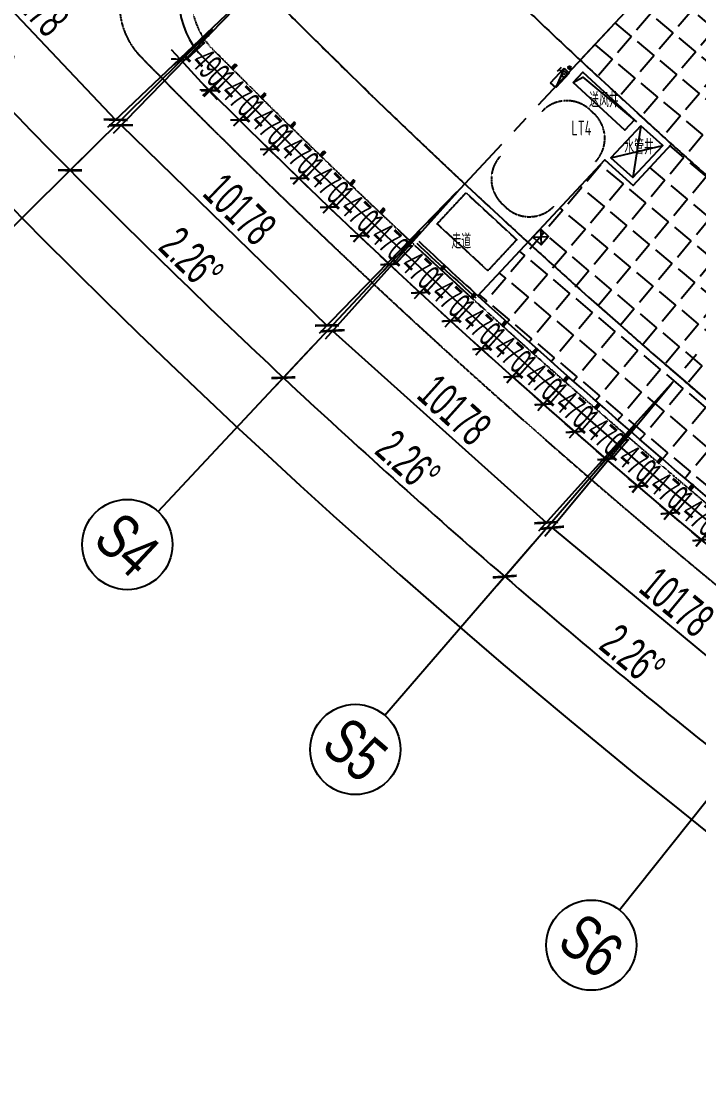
# Model space of a CAD drawing. Extents: x -668578 to 2331563, y -1202445 to 1620273.
# Drawn here: x 408747 to 432751, y 69569 to 107551 of the extents above; entities that cross this region are included whole.
import ezdxf
from ezdxf.enums import TextEntityAlignment as Align

# ---------------------------------------------------------------- set-up
doc = ezdxf.new("R2010")
doc.units = 0
for name, pattern in [('CENTER2', [28.575, 19.05, -3.175, 3.175, -3.175]), ('DASH', [0.35, 0.25, -0.1]), ('DOT2', [0.125, 0, -0.125])]:
    doc.linetypes.add(name, pattern=pattern)
doc.layers.get('0').update_dxf_attribs({"color": 8})
doc.layers.get('Defpoints').update_dxf_attribs({"color": 8})
for name, color, linetype in [('#标注', 8, 'Continuous'), ('#轴线', 8, 'CENTER2'), ('A-AL', 8, 'Continuous'), ('A-BEAM-PLAN-C', 8, 'Continuous'), ('A-DIMS-150', 8, 'Continuous'), ('A-FLOR-OTLN', 8, 'DOT2'), ('A-GLASS', 8, 'Continuous'), ('A-WIND-FRAM', 8, 'Continuous'), ('dim', 8, 'Continuous'), ('STAIR', 8, 'Continuous'), ('外轮廓', 8, 'Continuous'), ('建-文字', 8, 'Continuous'), ('水-消防-消火栓', 8, 'Continuous'), ('水-消防-消火栓-标识', 8, 'Continuous')]:
    doc.layers.add(name, color=color, linetype=linetype)
doc.styles.add('JHZX', font='jrs.shx', dxfattribs={"width": 0.6, "bigfont": 'jhz.shx'})
doc.styles.add('XD2008', font='xd-hzs.shx', dxfattribs={"width": 0.7, "bigfont": 'xd-hztxt.shx'})
doc.dimstyles.new('JZBZ-300', dxfattribs={"dimscale": 300, "dimtxt": 3, "dimasz": 1.5, "dimexe": 1, "dimexo": 1, "dimgap": 0.5, "dimtad": 1, "dimdec": 0, "dimdsep": 46, "dimtxsty": 'JHZX', "dimblk1": 'ARCHTICK', "dimblk2": 'ARCHTICK', "dimsah": 1, "dimcen": 0, "dimclrd": 1, "dimclre": 1, "dimclrt": 2, "dimazin": 2, "dimtfac": 1, "dimtdec": 0, "dimtix": 1, "dimtmove": 0, "dimatfit": 3, "dimfxl": 0, "dimtolj": 1, "dimlwd": -1, "dimlwe": -1, "dimarcsym": 0})
doc.dimstyles.new('JZBZ-400', dxfattribs={"dimscale": 400, "dimtxt": 3, "dimasz": 1.5, "dimexe": 1, "dimexo": 1, "dimgap": 0.5, "dimtad": 1, "dimdec": 0, "dimdsep": 46, "dimtxsty": 'JHZX', "dimblk1": 'ARCHTICK', "dimblk2": 'ARCHTICK', "dimsah": 1, "dimcen": 0, "dimclrd": 1, "dimclre": 1, "dimclrt": 2, "dimazin": 2, "dimtfac": 1, "dimtdec": 0, "dimtix": 1, "dimtmove": 0, "dimatfit": 3, "dimfxl": 0, "dimtolj": 1, "dimlwd": -1, "dimlwe": -1, "dimarcsym": 0})

# ---------------------------------------------------------------- blocks, each defined once
blk = doc.blocks.new('_ARCHTICK')
at = {"color": 0, "linetype": 'ByBlock', "const_width": 0.15}
blk.add_lwpolyline([(-0.5, -0.5), (0.5, 0.5)], dxfattribs=at)
blk = doc.blocks.new('*D2939')
at = {"layer": '#标注', "ltscale": 300, "transparency": 16777216}
for p, q in [((-1773, -1481), (-9342, -7863)), ((165914, -92056), (164727, -101884))]:
    blk.add_line(p, q, dxfattribs=at)
blk.add_arc((197092, 166179), 269610, 220.13382, 263.11563, dxfattribs=at)
at = {"layer": 'Defpoints', "color": 0, "ltscale": 300, "transparency": 16777216}
for p in [(197092, 166179), (-1467, -1224), (40380, -53208), (165962, -91659)]:
    blk.add_point(p, dxfattribs=at)
at = {"layer": '#标注', "ltscale": 300, "transparency": 16777216, "xscale": 600, "yscale": 600, "zscale": 600}
for p, rotation in [((-9036, -7605), 130.1338192809485), ((164775, -101487), 353.1156299250187)]:
    blk.add_blockref('_ARCHTICK', p, dxfattribs=dict(at, rotation=rotation))
at = {"layer": '#标注', "ltscale": 300, "transparency": 16777216, "insert": (69342, -70334), "char_height": 1200, "attachment_point": 5, "rotation": 331.6247, "style": 'JHZX'}
blk.add_mtext('\\A1;42.98°', dxfattribs=at)
blk = doc.blocks.new('*D2941')
at = {"layer": '#标注', "ltscale": 300, "transparency": 16777216}
for p, q in [((5000, -9200), (-539, -14257)), ((12073, -16646), (6738, -21918))]:
    blk.add_line(p, q, dxfattribs=at)
blk.add_arc((197092, 166179), 267210, 222.39602, 224.65822, dxfattribs=at)
at = {"layer": 'Defpoints', "color": 0, "ltscale": 300, "transparency": 16777216}
for p in [(197092, 166179), (5296, -8931), (2145, -16569), (12357, -16365)]:
    blk.add_point(p, dxfattribs=at)
at = {"layer": '#标注', "ltscale": 300, "transparency": 16777216, "xscale": 600, "yscale": 600, "zscale": 600}
for p, rotation in [((-243, -13988), 132.3960200208112), ((7022, -21637), 314.6582207606716)]:
    blk.add_blockref('_ARCHTICK', p, dxfattribs=dict(at, rotation=rotation))
at = {"layer": '#标注', "ltscale": 300, "transparency": 16777216, "insert": (3932, -17297), "char_height": 1200, "attachment_point": 5, "rotation": 313.5271, "style": 'JHZX'}
blk.add_mtext('\\A1;2.26°', dxfattribs=at)
blk = doc.blocks.new('*D2925')
at = {"layer": '#标注', "ltscale": 300, "transparency": 16777216}
for p, q in [((12073, -16646), (6738, -21918)), ((19433, -23807), (14311, -29285))]:
    blk.add_line(p, q, dxfattribs=at)
blk.add_arc((197092, 166179), 267210, 224.65822, 226.92042, dxfattribs=at)
at = {"layer": 'Defpoints', "color": 0, "ltscale": 300, "transparency": 16777216}
for p in [(197092, 166179), (12357, -16365), (19707, -23515), (9510, -24122)]:
    blk.add_point(p, dxfattribs=at)
at = {"layer": '#标注', "ltscale": 300, "transparency": 16777216, "xscale": 600, "yscale": 600, "zscale": 600}
for p, rotation in [((7022, -21637), 134.658220760671), ((14584, -28993), 316.9204201115836)]:
    blk.add_blockref('_ARCHTICK', p, dxfattribs=dict(at, rotation=rotation))
at = {"layer": '#标注', "ltscale": 300, "transparency": 16777216, "insert": (11325, -24779), "char_height": 1200, "attachment_point": 5, "rotation": 315.7893, "style": 'JHZX'}
blk.add_mtext('\\A1;2.26°', dxfattribs=at)
blk = doc.blocks.new('*D2926')
at = {"layer": '#标注', "ltscale": 300, "transparency": 16777216}
for p, q in [((19433, -23807), (14311, -29285)), ((27071, -30671), (22169, -36347))]:
    blk.add_line(p, q, dxfattribs=at)
blk.add_arc((197092, 166179), 267210, 226.92042, 229.18262, dxfattribs=at)
at = {"layer": 'Defpoints', "color": 0, "ltscale": 300, "transparency": 16777216}
for p in [(197092, 166179), (19707, -23515), (27333, -30369), (17168, -31378)]:
    blk.add_point(p, dxfattribs=at)
at = {"layer": '#标注', "ltscale": 300, "transparency": 16777216, "xscale": 600, "yscale": 600, "zscale": 600}
for p, rotation in [((14584, -28993), 136.9204201115834), ((22430, -36045), 319.182619462497)]:
    blk.add_blockref('_ARCHTICK', p, dxfattribs=dict(at, rotation=rotation))
at = {"layer": '#标注', "ltscale": 300, "transparency": 16777216, "insert": (19007, -31962), "char_height": 1200, "attachment_point": 5, "rotation": 318.0515, "style": 'JHZX'}
blk.add_mtext('\\A1;2.26°', dxfattribs=at)
blk = doc.blocks.new('*D2927')
at = {"layer": '#标注', "ltscale": 300, "transparency": 16777216}
for p, q in [((27071, -30671), (22169, -36347)), ((34974, -37229), (30299, -43094))]:
    blk.add_line(p, q, dxfattribs=at)
blk.add_arc((197092, 166179), 267210, 229.18262, 231.44482, dxfattribs=at)
at = {"layer": 'Defpoints', "color": 0, "ltscale": 300, "transparency": 16777216}
for p in [(197092, 166179), (27333, -30369), (35223, -36916), (25107, -38326)]:
    blk.add_point(p, dxfattribs=at)
at = {"layer": '#标注', "ltscale": 300, "transparency": 16777216, "xscale": 600, "yscale": 600, "zscale": 600}
for p, rotation in [((22430, -36045), 139.1826194624981), ((30549, -42781), 321.4448202023592)]:
    blk.add_blockref('_ARCHTICK', p, dxfattribs=dict(at, rotation=rotation))
at = {"layer": '#标注', "ltscale": 300, "transparency": 16777216, "insert": (26967, -38837), "char_height": 1200, "attachment_point": 5, "rotation": 320.3137, "style": 'JHZX'}
blk.add_mtext('\\A1;2.26°', dxfattribs=at)
blk = doc.blocks.new('*U2924')
at = {"linetype": 'ByBlock'}
blk.add_line((0, -20), (0, 0), dxfattribs=at)
blk.add_circle((0, -24), 4, dxfattribs=at)
at = {"color": 253, "linetype": 'ByBlock', "style": 'JHZX', "width": 0.75}
blk.add_attdef('AXES', text='', height=4, dxfattribs=at).set_placement((0, -24), align=Align.MIDDLE_CENTER)
blk = doc.blocks.new('*D2993')
at = {"layer": '#标注', "transparency": 16777216}
for p, q in [((-148086, 997), (-153164, -3825)), ((-152874, -3550), (-145864, -10930)), ((-141077, -6382), (-146154, -11205))]:
    blk.add_line(p, q, dxfattribs=at)
at = {"layer": 'Defpoints', "color": 0, "transparency": 16777216}
for p in [(-147796, 1273), (-140787, -6107), (-145864, -10930)]:
    blk.add_point(p, dxfattribs=at)
at = {"layer": '#标注', "transparency": 16777216, "xscale": 600, "yscale": 600, "zscale": 600}
for p, rotation in [((-152874, -3550), 133.526908208765), ((-145864, -10930), 313.526908208765)]:
    blk.add_blockref('_ARCHTICK', p, dxfattribs=dict(at, rotation=rotation))
at = {"layer": '#标注', "transparency": 16777216, "insert": (-148789, -6689), "char_height": 1200, "attachment_point": 5, "rotation": 313.5269, "style": 'JHZX'}
blk.add_mtext('\\A1;10178', dxfattribs=at)
blk = doc.blocks.new('*D3008')
at = {"layer": '#标注', "transparency": 16777216}
for p, q in [((-126177, -20315), (-130649, -25704)), ((-130393, -25397), (-122561, -31896)), ((-118344, -26815), (-122816, -32204))]:
    blk.add_line(p, q, dxfattribs=at)
at = {"layer": 'Defpoints', "color": 0, "transparency": 16777216}
for p in [(-125921, -20007), (-118089, -26507), (-122561, -31896)]:
    blk.add_point(p, dxfattribs=at)
at = {"layer": '#标注', "transparency": 16777216, "xscale": 600, "yscale": 600, "zscale": 600}
for p, rotation in [((-130393, -25397), 140.3137211148416), ((-122561, -31896), 320.3137211148417)]:
    blk.add_blockref('_ARCHTICK', p, dxfattribs=dict(at, rotation=rotation))
at = {"layer": '#标注', "transparency": 16777216, "insert": (-125966, -28031), "char_height": 1200, "attachment_point": 5, "rotation": 320.3137, "style": 'JHZX'}
blk.add_mtext('\\A1;10178', dxfattribs=at)
blk = doc.blocks.new('*D3023')
at = {"layer": '#标注', "transparency": 16777216}
for p, q in [((-133759, -13501), (-138440, -18710)), ((-138172, -18412), (-130603, -25216)), ((-126189, -20305), (-130870, -25513))]:
    blk.add_line(p, q, dxfattribs=at)
at = {"layer": 'Defpoints', "color": 0, "transparency": 16777216}
for p in [(-133491, -13204), (-125921, -20007), (-130603, -25216)]:
    blk.add_point(p, dxfattribs=at)
at = {"layer": '#标注', "transparency": 16777216, "xscale": 600, "yscale": 600, "zscale": 600}
for p, rotation in [((-138172, -18412), 138.0515178101667), ((-130603, -25216), 318.0515178101667)]:
    blk.add_blockref('_ARCHTICK', p, dxfattribs=dict(at, rotation=rotation))
at = {"layer": '#标注', "transparency": 16777216, "insert": (-133853, -21219), "char_height": 1200, "attachment_point": 5, "rotation": 318.0515, "style": 'JHZX'}
blk.add_mtext('\\A1;10178', dxfattribs=at)
blk = doc.blocks.new('*D3024')
at = {"layer": '#标注', "transparency": 16777216}
for p, q in [((-141066, -6393), (-145949, -11413)), ((-145670, -11126), (-138374, -18223)), ((-133770, -13491), (-138653, -18510))]:
    blk.add_line(p, q, dxfattribs=at)
at = {"layer": 'Defpoints', "color": 0, "transparency": 16777216}
for p in [(-140787, -6107), (-133491, -13204), (-138374, -18223)]:
    blk.add_point(p, dxfattribs=at)
at = {"layer": '#标注', "transparency": 16777216, "xscale": 600, "yscale": 600, "zscale": 600}
for p, rotation in [((-145670, -11126), 135.7893196351563), ((-138374, -18223), 315.7893196351563)]:
    blk.add_blockref('_ARCHTICK', p, dxfattribs=dict(at, rotation=rotation))
at = {"layer": '#标注', "transparency": 16777216, "insert": (-141464, -14101), "char_height": 1200, "attachment_point": 5, "rotation": 315.7893, "style": 'JHZX'}
blk.add_mtext('\\A1;10178', dxfattribs=at)
blk = doc.blocks.new('*D1937')
at = {"layer": '#标注', "color": 1, "ltscale": 300, "transparency": 16777216}
for p, q in [((415997, 105665), (415217, 104880)), ((415428, 105093), (415109, 105411)), ((415428, 105093), (416471, 104056)), ((417039, 104628), (416259, 103844)), ((416471, 104056), (416790, 103739))]:
    blk.add_line(p, q, dxfattribs=at)
at = {"layer": 'Defpoints', "color": 0, "ltscale": 300, "transparency": 16777216}
for p in [(416209, 105877), (417251, 104840), (416471, 104056)]:
    blk.add_point(p, dxfattribs=at)
at = {"layer": '#标注', "color": 1, "ltscale": 300, "transparency": 16777216, "xscale": 450, "yscale": 450, "zscale": 450}
for p, rotation in [((415428, 105093), 315.1428025405453), ((416471, 104056), 135.1428025405454)]:
    blk.add_blockref('_ARCHTICK', p, dxfattribs=dict(at, rotation=rotation))
at = {"layer": '#标注', "color": 2, "ltscale": 300, "transparency": 16777216, "insert": (416373, 105000), "char_height": 900, "attachment_point": 5, "rotation": 315.1428, "style": 'JHZX'}
blk.add_mtext('\\A1;1470', dxfattribs=at)
blk = doc.blocks.new('*D1938')
at = {"layer": '#标注', "color": 1, "ltscale": 300, "transparency": 16777216}
for p, q in [((417040, 104627), (416265, 103838)), ((416475, 104052), (416154, 104367)), ((416475, 104052), (417523, 103021)), ((418088, 103596), (417312, 102807)), ((417523, 103021), (417844, 102705))]:
    blk.add_line(p, q, dxfattribs=at)
at = {"layer": 'Defpoints', "color": 0, "ltscale": 300, "transparency": 16777216}
for p in [(417251, 104840), (418299, 103810), (417523, 103021)]:
    blk.add_point(p, dxfattribs=at)
at = {"layer": '#标注', "color": 1, "ltscale": 300, "transparency": 16777216, "xscale": 450, "yscale": 450, "zscale": 450}
for p, rotation in [((416475, 104052), 315.4659982269772), ((417523, 103021), 135.4659982269772)]:
    blk.add_blockref('_ARCHTICK', p, dxfattribs=dict(at, rotation=rotation))
at = {"layer": '#标注', "color": 2, "ltscale": 300, "transparency": 16777216, "insert": (417420, 103964), "char_height": 900, "attachment_point": 5, "rotation": 315.466, "style": 'JHZX'}
blk.add_mtext('\\A1;1470', dxfattribs=at)
blk = doc.blocks.new('*D1939')
at = {"layer": '#标注', "color": 1, "ltscale": 300, "transparency": 16777216}
for p, q in [((417527, 103017), (417205, 103330)), ((418090, 103595), (417318, 102802)), ((417527, 103017), (418581, 101992)), ((419143, 102569), (418372, 101776)), ((418581, 101992), (418904, 101678))]:
    blk.add_line(p, q, dxfattribs=at)
at = {"layer": 'Defpoints', "color": 0, "ltscale": 300, "transparency": 16777216}
for p in [(418299, 103810), (419352, 102785), (418581, 101992)]:
    blk.add_point(p, dxfattribs=at)
at = {"layer": '#标注', "color": 1, "ltscale": 300, "transparency": 16777216, "xscale": 450, "yscale": 450, "zscale": 450}
for p, rotation in [((417527, 103017), 315.7891939134084), ((418581, 101992), 135.7891939134084)]:
    blk.add_blockref('_ARCHTICK', p, dxfattribs=dict(at, rotation=rotation))
at = {"layer": '#标注', "color": 2, "ltscale": 300, "transparency": 16777216, "insert": (418473, 102934), "char_height": 900, "attachment_point": 5, "rotation": 315.7892, "style": 'JHZX'}
blk.add_mtext('\\A1;1470', dxfattribs=at)
blk = doc.blocks.new('*D1940')
at = {"layer": '#标注', "color": 1, "ltscale": 300, "transparency": 16777216}
for p, q in [((419144, 102568), (418377, 101771)), ((418585, 101987), (418261, 102299)), ((418585, 101987), (419645, 100968)), ((420204, 101549), (419437, 100752)), ((419645, 100968), (419969, 100656))]:
    blk.add_line(p, q, dxfattribs=at)
at = {"layer": 'Defpoints', "color": 0, "ltscale": 300, "transparency": 16777216}
for p in [(419352, 102785), (420412, 101765), (419645, 100968)]:
    blk.add_point(p, dxfattribs=at)
at = {"layer": '#标注', "color": 1, "ltscale": 300, "transparency": 16777216, "xscale": 450, "yscale": 450, "zscale": 450}
for p, rotation in [((418585, 101987), 316.1123895998402), ((419645, 100968), 136.1123895998402)]:
    blk.add_blockref('_ARCHTICK', p, dxfattribs=dict(at, rotation=rotation))
at = {"layer": '#标注', "color": 2, "ltscale": 300, "transparency": 16777216, "insert": (419531, 101910), "char_height": 900, "attachment_point": 5, "rotation": 316.1124, "style": 'JHZX'}
blk.add_mtext('\\A1;1470', dxfattribs=at)
blk = doc.blocks.new('*D1941')
at = {"layer": '#标注', "color": 1, "ltscale": 300, "transparency": 16777216}
for p, q in [((420205, 101548), (419443, 100746)), ((419649, 100964), (419323, 101274)), ((419649, 100964), (420715, 99951)), ((421270, 100535), (420508, 99733)), ((420715, 99951), (421041, 99641))]:
    blk.add_line(p, q, dxfattribs=at)
at = {"layer": 'Defpoints', "color": 0, "ltscale": 300, "transparency": 16777216}
for p in [(420412, 101765), (421477, 100752), (420715, 99951)]:
    blk.add_point(p, dxfattribs=at)
at = {"layer": '#标注', "color": 1, "ltscale": 300, "transparency": 16777216, "xscale": 450, "yscale": 450, "zscale": 450}
for p, rotation in [((419649, 100964), 316.4355852862711), ((420715, 99951), 136.4355852862711)]:
    blk.add_blockref('_ARCHTICK', p, dxfattribs=dict(at, rotation=rotation))
at = {"layer": '#标注', "color": 2, "ltscale": 300, "transparency": 16777216, "insert": (420595, 100892), "char_height": 900, "attachment_point": 5, "rotation": 316.4356, "style": 'JHZX'}
blk.add_mtext('\\A1;1470', dxfattribs=at)
blk = doc.blocks.new('*D1942')
at = {"layer": '#标注', "color": 1, "ltscale": 300, "transparency": 16777216}
for p, q in [((421271, 100534), (420514, 99728)), ((420719, 99946), (420391, 100255)), ((420719, 99946), (421790, 98939)), ((422342, 99527), (421584, 98721)), ((421790, 98939), (422118, 98631))]:
    blk.add_line(p, q, dxfattribs=at)
at = {"layer": 'Defpoints', "color": 0, "ltscale": 300, "transparency": 16777216}
for p in [(421477, 100752), (422548, 99745), (421790, 98939)]:
    blk.add_point(p, dxfattribs=at)
at = {"layer": '#标注', "color": 1, "ltscale": 300, "transparency": 16777216, "xscale": 450, "yscale": 450, "zscale": 450}
for p, rotation in [((420719, 99946), 316.7587809727037), ((421790, 98939), 136.7587809727037)]:
    blk.add_blockref('_ARCHTICK', p, dxfattribs=dict(at, rotation=rotation))
at = {"layer": '#标注', "color": 2, "ltscale": 300, "transparency": 16777216, "insert": (421666, 99880), "char_height": 900, "attachment_point": 5, "rotation": 316.7588, "style": 'JHZX'}
blk.add_mtext('\\A1;1470', dxfattribs=at)
blk = doc.blocks.new('*D1943')
at = {"layer": '#标注', "color": 1, "ltscale": 300, "transparency": 16777216}
for p, q in [((422344, 99526), (421590, 98715)), ((421794, 98935), (421465, 99242)), ((421794, 98935), (422871, 97934)), ((423420, 98525), (422667, 97714)), ((422871, 97934), (423201, 97628))]:
    blk.add_line(p, q, dxfattribs=at)
at = {"layer": 'Defpoints', "color": 0, "ltscale": 300, "transparency": 16777216}
for p in [(422548, 99745), (423624, 98744), (422871, 97934)]:
    blk.add_point(p, dxfattribs=at)
at = {"layer": '#标注', "color": 1, "ltscale": 300, "transparency": 16777216, "xscale": 450, "yscale": 450, "zscale": 450}
for p, rotation in [((421794, 98935), 317.0819766591345), ((422871, 97934), 137.0819766591345)]:
    blk.add_blockref('_ARCHTICK', p, dxfattribs=dict(at, rotation=rotation))
at = {"layer": '#标注', "color": 2, "ltscale": 300, "transparency": 16777216, "insert": (422741, 98874), "char_height": 900, "attachment_point": 5, "rotation": 317.082, "style": 'JHZX'}
blk.add_mtext('\\A1;1470', dxfattribs=at)
blk = doc.blocks.new('*D1944')
at = {"layer": '#标注', "color": 1, "ltscale": 300, "transparency": 16777216}
for p, q in [((423421, 98523), (422673, 97709)), ((422876, 97930), (422544, 98234)), ((422876, 97930), (423958, 96935)), ((424503, 97529), (423755, 96714)), ((423958, 96935), (424289, 96630))]:
    blk.add_line(p, q, dxfattribs=at)
at = {"layer": 'Defpoints', "color": 0, "ltscale": 300, "transparency": 16777216}
for p in [(423624, 98744), (424707, 97749), (423958, 96935)]:
    blk.add_point(p, dxfattribs=at)
at = {"layer": '#标注', "color": 1, "ltscale": 300, "transparency": 16777216, "xscale": 450, "yscale": 450, "zscale": 450}
for p, rotation in [((422876, 97930), 317.4051723455657), ((423958, 96935), 137.4051723455657)]:
    blk.add_blockref('_ARCHTICK', p, dxfattribs=dict(at, rotation=rotation))
at = {"layer": '#标注', "color": 2, "ltscale": 300, "transparency": 16777216, "insert": (423823, 97874), "char_height": 900, "attachment_point": 5, "rotation": 317.4052, "style": 'JHZX'}
blk.add_mtext('\\A1;1470', dxfattribs=at)
blk = doc.blocks.new('*D1945')
at = {"layer": '#标注', "color": 1, "ltscale": 300, "transparency": 16777216}
for p, q in [((424505, 97527), (423761, 96709)), ((423962, 96931), (423629, 97233)), ((423962, 96931), (425050, 95942)), ((425592, 96539), (424848, 95720)), ((425050, 95942), (425383, 95639))]:
    blk.add_line(p, q, dxfattribs=at)
at = {"layer": 'Defpoints', "color": 0, "ltscale": 300, "transparency": 16777216}
for p in [(424707, 97749), (425794, 96761), (425050, 95942)]:
    blk.add_point(p, dxfattribs=at)
at = {"layer": '#标注', "color": 1, "ltscale": 300, "transparency": 16777216, "xscale": 450, "yscale": 450, "zscale": 450}
for p, rotation in [((423962, 96931), 317.7283680319971), ((425050, 95942), 137.7283680319971)]:
    blk.add_blockref('_ARCHTICK', p, dxfattribs=dict(at, rotation=rotation))
at = {"layer": '#标注', "color": 2, "ltscale": 300, "transparency": 16777216, "insert": (424910, 96880), "char_height": 900, "attachment_point": 5, "rotation": 317.7284, "style": 'JHZX'}
blk.add_mtext('\\A1;1470', dxfattribs=at)
blk = doc.blocks.new('*D1946')
at = {"layer": '#标注', "color": 1, "ltscale": 300, "transparency": 16777216}
for p, q in [((425594, 96538), (424854, 95715)), ((425055, 95938), (424720, 96239)), ((425055, 95938), (426148, 94955)), ((426687, 95555), (425948, 94732)), ((426148, 94955), (426483, 94654))]:
    blk.add_line(p, q, dxfattribs=at)
at = {"layer": 'Defpoints', "color": 0, "ltscale": 300, "transparency": 16777216}
for p in [(425794, 96761), (426888, 95778), (426148, 94955)]:
    blk.add_point(p, dxfattribs=at)
at = {"layer": '#标注', "color": 1, "ltscale": 300, "transparency": 16777216, "xscale": 450, "yscale": 450, "zscale": 450}
for p, rotation in [((425055, 95938), 318.0515637184284), ((426148, 94955), 138.0515637184284)]:
    blk.add_blockref('_ARCHTICK', p, dxfattribs=dict(at, rotation=rotation))
at = {"layer": '#标注', "color": 2, "ltscale": 300, "transparency": 16777216, "insert": (426002, 95893), "char_height": 900, "attachment_point": 5, "rotation": 318.0516, "style": 'JHZX'}
blk.add_mtext('\\A1;1470', dxfattribs=at)
blk = doc.blocks.new('*D1947')
at = {"layer": '#标注', "color": 1, "ltscale": 300, "transparency": 16777216}
for p, q in [((426688, 95554), (425953, 94727)), ((426153, 94951), (425816, 95250)), ((426153, 94951), (427252, 93975)), ((427787, 94577), (427052, 93750)), ((427252, 93975), (427588, 93676))]:
    blk.add_line(p, q, dxfattribs=at)
at = {"layer": 'Defpoints', "color": 0, "ltscale": 300, "transparency": 16777216}
for p in [(426888, 95778), (427986, 94802), (427252, 93975)]:
    blk.add_point(p, dxfattribs=at)
at = {"layer": '#标注', "color": 1, "ltscale": 300, "transparency": 16777216, "xscale": 450, "yscale": 450, "zscale": 450}
for p, rotation in [((426153, 94951), 318.3747594048586), ((427252, 93975), 138.3747594048586)]:
    blk.add_blockref('_ARCHTICK', p, dxfattribs=dict(at, rotation=rotation))
at = {"layer": '#标注', "color": 2, "ltscale": 300, "transparency": 16777216, "insert": (427101, 94911), "char_height": 900, "attachment_point": 5, "rotation": 318.3748, "style": 'JHZX'}
blk.add_mtext('\\A1;1470', dxfattribs=at)
blk = doc.blocks.new('*D1948')
at = {"layer": '#标注', "color": 1, "ltscale": 300, "transparency": 16777216}
for p, q in [((427788, 94576), (427058, 93745)), ((427256, 93970), (426918, 94267)), ((427256, 93970), (428361, 93000)), ((428893, 93606), (428163, 92775)), ((428361, 93000), (428699, 92703))]:
    blk.add_line(p, q, dxfattribs=at)
at = {"layer": 'Defpoints', "color": 0, "ltscale": 300, "transparency": 16777216}
for p in [(427986, 94802), (429091, 93831), (428361, 93000)]:
    blk.add_point(p, dxfattribs=at)
at = {"layer": '#标注', "color": 1, "ltscale": 300, "transparency": 16777216, "xscale": 450, "yscale": 450, "zscale": 450}
for p, rotation in [((427256, 93970), 318.6979550912895), ((428361, 93000), 138.6979550912896)]:
    blk.add_blockref('_ARCHTICK', p, dxfattribs=dict(at, rotation=rotation))
at = {"layer": '#标注', "color": 2, "ltscale": 300, "transparency": 16777216, "insert": (428204, 93936), "char_height": 900, "attachment_point": 5, "rotation": 318.698, "style": 'JHZX'}
blk.add_mtext('\\A1;1470', dxfattribs=at)
blk = doc.blocks.new('*D1949')
at = {"layer": '#标注', "color": 1, "ltscale": 300, "transparency": 16777216}
for p, q in [((428894, 93605), (428168, 92770)), ((428365, 92996), (428025, 93291)), ((428365, 92996), (429475, 92032)), ((430004, 92641), (429278, 91806)), ((429475, 92032), (429815, 91737))]:
    blk.add_line(p, q, dxfattribs=at)
at = {"layer": 'Defpoints', "color": 0, "ltscale": 300, "transparency": 16777216}
for p in [(429091, 93831), (430201, 92867), (429475, 92032)]:
    blk.add_point(p, dxfattribs=at)
at = {"layer": '#标注', "color": 1, "ltscale": 300, "transparency": 16777216, "xscale": 450, "yscale": 450, "zscale": 450}
for p, rotation in [((428365, 92996), 319.0211507777221), ((429475, 92032), 139.0211507777221)]:
    blk.add_blockref('_ARCHTICK', p, dxfattribs=dict(at, rotation=rotation))
at = {"layer": '#标注', "color": 2, "ltscale": 300, "transparency": 16777216, "insert": (429314, 92967), "char_height": 900, "attachment_point": 5, "rotation": 319.0212, "style": 'JHZX'}
blk.add_mtext('\\A1;1470', dxfattribs=at)
blk = doc.blocks.new('*D1950')
at = {"layer": '#标注', "color": 1, "ltscale": 300, "transparency": 16777216}
for p, q in [((429480, 92028), (429138, 92321)), ((430005, 92640), (429284, 91800)), ((429480, 92028), (430595, 91070)), ((431120, 91682), (430399, 90843)), ((430595, 91070), (430936, 90777))]:
    blk.add_line(p, q, dxfattribs=at)
at = {"layer": 'Defpoints', "color": 0, "ltscale": 300, "transparency": 16777216}
for p in [(430201, 92867), (431316, 91910), (430595, 91070)]:
    blk.add_point(p, dxfattribs=at)
at = {"layer": '#标注', "color": 1, "ltscale": 300, "transparency": 16777216, "xscale": 450, "yscale": 450, "zscale": 450}
for p, rotation in [((429480, 92028), 319.3443464641541), ((430595, 91070), 139.3443464641541)]:
    blk.add_blockref('_ARCHTICK', p, dxfattribs=dict(at, rotation=rotation))
at = {"layer": '#标注', "color": 2, "ltscale": 300, "transparency": 16777216, "insert": (430428, 92004), "char_height": 900, "attachment_point": 5, "rotation": 319.3443, "style": 'JHZX'}
blk.add_mtext('\\A1;1470', dxfattribs=at)
blk = doc.blocks.new('*D1951')
at = {"layer": '#标注', "color": 1, "ltscale": 300, "transparency": 16777216}
for p, q in [((431122, 91681), (430406, 90838)), ((430600, 91066), (430257, 91357)), ((430600, 91066), (431720, 90115)), ((432242, 90729), (431526, 89886)), ((431720, 90115), (432063, 89824))]:
    blk.add_line(p, q, dxfattribs=at)
at = {"layer": 'Defpoints', "color": 0, "ltscale": 300, "transparency": 16777216}
for p in [(431316, 91910), (432436, 90958), (431720, 90115)]:
    blk.add_point(p, dxfattribs=at)
at = {"layer": '#标注', "color": 1, "ltscale": 300, "transparency": 16777216, "xscale": 450, "yscale": 450, "zscale": 450}
for p, rotation in [((430600, 91066), 319.6675421505853), ((431720, 90115), 139.6675421505853)]:
    blk.add_blockref('_ARCHTICK', p, dxfattribs=dict(at, rotation=rotation))
at = {"layer": '#标注', "color": 2, "ltscale": 300, "transparency": 16777216, "insert": (431548, 91048), "char_height": 900, "attachment_point": 5, "rotation": 319.6675, "style": 'JHZX'}
blk.add_mtext('\\A1;1470', dxfattribs=at)
blk = doc.blocks.new('*D1952')
at = {"layer": '#标注', "color": 1, "ltscale": 300, "transparency": 16777216}
for p, q in [((431725, 90111), (431380, 90400)), ((432243, 90728), (431532, 89881)), ((431725, 90111), (432851, 89166)), ((433369, 89783), (432658, 88936)), ((432851, 89166), (433196, 88876))]:
    blk.add_line(p, q, dxfattribs=at)
at = {"layer": 'Defpoints', "color": 0, "ltscale": 300, "transparency": 16777216}
for p in [(432436, 90958), (433562, 90013), (432851, 89166)]:
    blk.add_point(p, dxfattribs=at)
at = {"layer": '#标注', "color": 1, "ltscale": 300, "transparency": 16777216, "xscale": 450, "yscale": 450, "zscale": 450}
for p, rotation in [((431725, 90111), 319.9907378370175), ((432851, 89166), 139.9907378370175)]:
    blk.add_blockref('_ARCHTICK', p, dxfattribs=dict(at, rotation=rotation))
at = {"layer": '#标注', "color": 2, "ltscale": 300, "transparency": 16777216, "insert": (432674, 90098), "char_height": 900, "attachment_point": 5, "rotation": 319.9907, "style": 'JHZX'}
blk.add_mtext('\\A1;1470', dxfattribs=at)
blk = doc.blocks.new('*D1953')
at = {"layer": '#标注', "color": 1, "ltscale": 300, "transparency": 16777216}
for p, q in [((433371, 89782), (432664, 88931)), ((432856, 89162), (432509, 89449)), ((432856, 89162), (433987, 88223)), ((434502, 88844), (433795, 87992)), ((433987, 88223), (434333, 87936))]:
    blk.add_line(p, q, dxfattribs=at)
at = {"layer": 'Defpoints', "color": 0, "ltscale": 300, "transparency": 16777216}
for p in [(433562, 90013), (434693, 89074), (433987, 88223)]:
    blk.add_point(p, dxfattribs=at)
at = {"layer": '#标注', "color": 1, "ltscale": 300, "transparency": 16777216, "xscale": 450, "yscale": 450, "zscale": 450}
for p, rotation in [((432856, 89162), 320.3139335234508), ((433987, 88223), 140.3139335234508)]:
    blk.add_blockref('_ARCHTICK', p, dxfattribs=dict(at, rotation=rotation))
at = {"layer": '#标注', "color": 2, "ltscale": 300, "transparency": 16777216, "insert": (433805, 89154), "char_height": 900, "attachment_point": 5, "rotation": 320.3139, "style": 'JHZX'}
blk.add_mtext('\\A1;1470', dxfattribs=at)
blk = doc.blocks.new('*D1817')
at = {"layer": '#标注', "color": 1, "ltscale": 300, "transparency": 16777216}
for p, q in [((414977, 106767), (414152, 106004)), ((414372, 106208), (414066, 106538)), ((414372, 106208), (415384, 105114)), ((415989, 105674), (415164, 104910)), ((415384, 105114), (415689, 104784))]:
    blk.add_line(p, q, dxfattribs=at)
at = {"layer": 'Defpoints', "color": 0, "ltscale": 300, "transparency": 16777216}
for p in [(415197, 106971), (416209, 105877), (415384, 105114)]:
    blk.add_point(p, dxfattribs=at)
at = {"layer": '#标注', "color": 1, "ltscale": 300, "transparency": 16777216, "xscale": 450, "yscale": 450, "zscale": 450}
for p, rotation in [((414372, 106208), 312.7788067212842), ((415384, 105114), 132.7788067212842)]:
    blk.add_blockref('_ARCHTICK', p, dxfattribs=dict(at, rotation=rotation))
at = {"layer": '#标注', "color": 2, "ltscale": 300, "transparency": 16777216, "insert": (415318, 106068), "char_height": 900, "attachment_point": 5, "rotation": 312.7788, "style": 'JHZX'}
blk.add_mtext('\\A1;1490', dxfattribs=at)
blk = doc.blocks.new('消火栓箱-111')
blk.add_hatch(color=256).paths.add_polyline_path([(-200, -54), (-200, -60, -0.414214), (-110, -150, -1), (-290, -150, -0.414214), (-200, -60), (-200, -54), (-350, 0), (-350, -250), (350, -250)])
for p, q in [((350, 0), (-350, 0)), ((-350, 0), (350, -250)), ((-350, 0), (-350, -250)), ((-300, 100), (-100, 100)), ((-200, -60), (-200, 100)), ((350, -250), (350, 0)), ((-350, -250), (350, -250))]:
    blk.add_line(p, q)
blk.add_circle((-200, -150), 90)
blk.add_point((-200, -150))
at = {"layer": '水-消防-消火栓'}
blk.add_arc((-350, 0), 700, 359.9687, 0, dxfattribs=at)
blk = doc.blocks.new('立管-R75-1')
at = {"linetype": 'Continuous'}
blk.add_circle((0, 0), 75, dxfattribs=at)
blk.add_point((0, 0), dxfattribs=at)
blk = doc.blocks.new('幕墙分隔')
for p, q in [((-40, -100), (40, 100)), ((0, 100), (0, -100))]:
    blk.add_line(p, q)
blk.add_lwpolyline([(-40, 100), (40, 100), (40, -100), (-40, -100)], close=True)
blk = doc.blocks.new('A$C9fbb2d7a')
at = {"layer": '外轮廓'}
h = blk.add_hatch(dxfattribs=at)
h.set_pattern_fill('ANGLE', color=8, scale=300, angle=140)
h.set_pattern_definition([(140, (-1726037.3, -423744.3), (-673.4807, -802.62307), [762, -285.75]), (230, (-1726037.3, -423744.3), (802.62307, -673.4807), [762, -285.75])])
edge = h.paths.add_edge_path()
edge.add_line((-129393, -8821), (-124066, -3124))
edge.add_arc((42590, 175095), 244000, 226.92042, 231.44482)
edge.add_line((-109488, -15715), (-119772, -28618))
edge.add_arc((129701, 273708), 391967, 227.91091, 230.47126, ccw=False)
edge.add_line((-133028, -17172), (-128521, -12354))
edge.add_line((-128521, -12354), (-127522, -13263))
edge.add_line((-127522, -13263), (-126155, -11797))
edge.add_line((-126155, -11797), (-129393, -8821))
at = {"layer": 'A-AL'}
blk.add_lwpolyline([(-143011, -4763, 0.37323), (-142744, -8750, 0.170493), (12906, -84262, 0.412397), (16280, -81597), (25756, -3110)], format="xyb", dxfattribs=at)
at = {"layer": 'A-BEAM-PLAN-C', "linetype": 'Continuous'}
for points in [[(-129650, -9608), (-129308, -9243), (-127471, -10938), (-127814, -11305)], [(-127250, -11141), (-128310, -12275), (-127534, -12982), (-126472, -11847)], [(-131081, -15091), (-130807, -14799), (-130515, -15072), (-130785, -15361)]]:
    blk.add_lwpolyline(points, close=True, dxfattribs=at)
at = {"layer": 'A-BEAM-PLAN-C', "linetype": 'DASH'}
blk.add_lwpolyline([(-134469, -14621), (-133445, -13521), (-131646, -15184), (-132670, -16284)], close=True, dxfattribs=at)
at = {"layer": 'A-DIMS-150'}
for p, q in [((-127250, -11141), (-127534, -12982)), ((-128310, -12275), (-126472, -11847)), ((-130807, -14799), (-130785, -15361)), ((-131081, -15091), (-130515, -15072))]:
    blk.add_line(p, q, dxfattribs=at)
blk.add_lwpolyline([(-129650, -9608), (-129306, -9415), (-127398, -11006)], dxfattribs=at)
at = {"layer": 'A-FLOR-OTLN'}
for centre, radius, start, end in [((-140577, -6603), 2600, 134.6582, 224.7693), ((42590, 175095), 260600, 224.76926, 263.47095)]:
    blk.add_arc(centre, radius, start, end, dxfattribs=at)
at = {"layer": 'A-GLASS'}
for radius in [260600, 260500, 260400]:
    blk.add_arc((42590, 175095), radius, 226.96441, 227.59126, dxfattribs=at)
at = {"layer": 'STAIR', "color": 9, "linetype": 'DASH'}
for p, q in [((-129051, -10579), (-128905, -10715)), ((-132166, -13909), (-132020, -14046))]:
    blk.add_line(p, q, dxfattribs=at)
for points in [[(-130747, -10636, -0.414214), (-129051, -10579)], [(-128848, -12411, 0.414214), (-128905, -10715)], [(-132223, -12213, 0.414214), (-132166, -13909)], [(-130324, -13989, -0.414214), (-132020, -14046)]]:
    blk.add_lwpolyline(points, format="xyb", dxfattribs=at)
at = {"layer": '外轮廓', "color": 3, "linetype": 'DASH', "ltscale": 5}
blk.add_lwpolyline([(-112763, 26786), (-144951, -5020, 0.412976), (-144980, -8689, 0.149442), (-10150, -82155, 0.414726), (-7076, -80123), (1875, -35767, 0.413123), (-150, -32706, -0.149509), (-109077, 26754, 0.415715), (-112763, 26786)], format="xyb", close=True, dxfattribs=at)
at = {"layer": '外轮廓', "color": 8}
blk.add_lwpolyline([(-129393, -8821), (-124066, -3124, 0.019744), (-109488, -15715), (-119772, -28618, -0.011172), (-133028, -17172), (-128521, -12354), (-127522, -13263), (-126155, -11797)], format="xyb", close=True, dxfattribs=at)
at = {"layer": 'A-WIND-FRAM'}
for p, rotation in [((-142671, -7969), 303.1212717261573), ((-141672, -9046), 314.9812852001456), ((-138529, -12138), 315.8141278115526), ((-134260, -16176), 317.2435632858791), ((-133178, -17171), 317.5667347314488), ((-130998, -19141), 318.2898036647175), ((-129899, -20118), 318.3995773428557), ((-126572, -23008), 319.5056820446268)]:
    blk.add_blockref('幕墙分隔', p, dxfattribs=dict(at, rotation=rotation))
for p, xscale, rotation in [((-140630, -10083), -1, 315.4412628803152), ((-139583, -11114), -0.9999999999999998, 315.5510365584534), ((-137470, -13157), -1, 316.274105491722), ((-136406, -14169), -1, 316.5972769372918), ((-135335, -15176), -1, 316.9804713747603), ((-132091, -18159), -1, 318.0267124116184), ((-128795, -21088), -1, 318.8595550230253), ((-127686, -22051), -1, 319.1826191047078), ((-125452, -23959), -1, 319.9656597247964)]:
    blk.add_blockref('幕墙分隔', p, dxfattribs=dict(at, xscale=xscale, rotation=rotation))
at = {"layer": '水-消防-消火栓', "xscale": -1, "rotation": 46.92042011161089}
blk.add_blockref('消火栓箱-111', (-130206, -9362), dxfattribs=at)
at = {"layer": '水-消防-消火栓-标识', "xscale": 0.6666666665114466, "yscale": 0.6666666665114466, "zscale": 0.6666666665114466, "rotation": 134.6116665740206}
blk.add_blockref('立管-R75-1', (-129774, -9082), dxfattribs=at)
at = {"layer": '建-文字', "style": 'XD2008', "width": 0.7}
for s, p in [('送风井', (-129081, -10491)), ('LT4', (-129707, -11485)), ('水管井', (-127833, -12155)), ('走道', (-133964, -15500))]:
    blk.add_text(s, height=525, dxfattribs=at).set_placement(p)
blk = doc.blocks.new('A$Caccc0cd0')
at = {"layer": '#标注'}
for p1, p2, picture, middle in [((-147796.3, 1272.8), (-140786.8, -6106.7), '*D2993', (-148788.9, -6688.8)), ((-140786.8, -6106.7), (-133491.3, -13203.9), '*D3024', (-141464.3, -14101.4)), ((-133491.3, -13203.9), (-125921.5, -20007.5), '*D3023', (-133852.8, -21219)), ((-125921.5, -20007.5), (-118089, -26507), '*D3008', (-125966.2, -28030.6))]:
    dim = blk.add_aligned_dim(p1=p1, p2=p2, distance=-7002.8, dimstyle='JZBZ-400', override={"dimclrd": 256, "dimclre": 256, "dimclrt": 256}, dxfattribs=at)
    dim.commit()
    dim.dimension.update_dxf_attribs({"geometry": picture, "text_midpoint": middle})
blk = doc.blocks.new('DSGDFG')
at = {"layer": '#标注', "ltscale": 300}
blk.add_arc((197092.2, 166179.2), 257800, 220.136073, 263.11563, dxfattribs=at)
at = {"layer": '#轴线', "ltscale": 200}
for p, q in [((19724.4, -23495.6), (67661.1, 27767.3)), ((73225.4, 22766.2), (27342.7, -30356.8))]:
    blk.add_line(p, q, dxfattribs=at)
for radius in [220600, 228400, 236200, 244000, 251800, 257800]:
    blk.add_arc((197092.2, 166179.2), radius, 218.438892, 265.140584, dxfattribs=at)
at = {"layer": '#标注', "ltscale": 300}
blk.add_blockref('A$Caccc0cd0', (154502.6, -8915.6), dxfattribs=at)
at = {"layer": '#标注', "linetype": 'ByBlock'}
for p, xscale, yscale, rotation, values in [((8086.2, -20579.2), 400.0000000000001, 400.0000000000001, 314.6881851327551, {'AXES': 'S3'}), ((15605, -27893.8), 400, 400, 316.9502670627796, {'AXES': 'S4'}), ((23406.6, -34906), 400, 400, 319.212348992804, {'AXES': 'S5'}), ((31478.8, -41604.7), 400, 400, 321.4744309228283, {'AXES': 'S6'})]:
    blk.add_blockref('*U2924', p, dxfattribs=dict(at, xscale=xscale, yscale=yscale, rotation=rotation)).add_auto_attribs(values)
at = {"layer": '#标注', "ltscale": 300}
for base, p1, p2, picture, middle in [((40379.7, -53208.3), (-1467, -1223.5), (165961.7, -91658.5), '*D2939', (69341.6, -70334.5)), ((2145, -16569), (5295.6, -8930.7), (12357.1, -16365), '*D2941', (3931.8, -17297)), ((9510.5, -24121.7), (12357.1, -16365), (19706.6, -23514.7), '*D2925', (11324.6, -24778.5)), ((17168.3, -31377.7), (19706.6, -23514.7), (27332.5, -30368.7), '*D2926', (19007, -31962.4)), ((25106.6, -38325.8), (27332.5, -30368.7), (35223.1, -36916.4), '*D2927', (26967, -38837.5))]:
    dim = blk.add_angular_dim_3p(base=base, center=(197092.1, 166179.2), p1=p1, p2=p2, dimstyle='JZBZ-400', override={"dimclrd": 256, "dimclre": 256, "dimclrt": 256}, dxfattribs=at)
    dim.commit()
    dim.dimension.update_dxf_attribs({"geometry": picture, "text_midpoint": middle})
blk = doc.blocks.new('HFJHG')
at = {"layer": '#标注', "ltscale": 300}
for p1, p2, distance, picture, middle in [((415196.7, 106971.1), (416208.8, 105877.3), -1124, '*D1817', (415318.2, 106068.4)), ((416208.8, 105877.3), (417250.9, 104840.5), -1106.3, '*D1937', (416372.7, 105000)), ((417250.9, 104840.5), (418298.7, 103809.5), -1106.3, '*D1938', (417419.7, 103964.1)), ((418298.7, 103809.5), (419352.4, 102784.5), -1106.3, '*D1939', (418472.5, 102934.1)), ((419352.4, 102784.5), (420411.8, 101765.4), -1106.3, '*D1940', (419531.1, 101910.1)), ((420411.8, 101765.4), (421477, 100752.4), -1106.3, '*D1941', (420595.5, 100892)), ((421477, 100752.4), (422547.9, 99745.3), -1106.3, '*D1942', (421665.5, 99880)), ((422547.9, 99745.3), (423624.4, 98744.3), -1106.3, '*D1943', (422741.3, 98874)), ((423624.4, 98744.3), (424706.5, 97749.4), -1106.3, '*D1944', (423822.8, 97874.1)), ((424706.5, 97749.4), (425794.3, 96760.6), -1106.3, '*D1945', (424909.8, 96880.3)), ((425794.3, 96760.6), (426887.6, 95778), -1106.3, '*D1946', (426002.5, 95892.7)), ((426887.6, 95778), (427986.4, 94801.5), -1106.3, '*D1947', (427100.7, 94911.3)), ((427986.4, 94801.5), (429090.7, 93831.3), -1106.3, '*D1948', (428204.4, 93936)), ((429090.7, 93831.3), (430200.5, 92867.3), -1106.3, '*D1949', (429313.6, 92967)), ((430200.5, 92867.3), (431315.7, 91909.6), -1106.3, '*D1950', (430428.2, 92004.3)), ((431315.7, 91909.6), (432436.3, 90958.2), -1106.3, '*D1951', (431548.3, 91047.9)), ((432436.3, 90958.2), (433562.2, 90013.1), -1106.3, '*D1952', (432673.7, 90097.8)), ((433562.2, 90013.1), (434693.5, 89074.4), -1106.3, '*D1953', (433804.5, 89154.1))]:
    dim = blk.add_aligned_dim(p1=p1, p2=p2, distance=distance, dimstyle='JZBZ-300', dxfattribs=at)
    dim.commit()
    dim.dimension.update_dxf_attribs({"geometry": picture, "text_midpoint": middle})

msp = doc.modelspace()

# ---------------------------------------------------------------- block references
at = {"layer": '#标注'}
for name, p in [('DSGDFG', (403448.9, 123910)), ('HFJHG', (0, 0))]:
    msp.add_blockref(name, p, dxfattribs=at)
at = {"layer": 'dim', "ltscale": 300}
msp.add_blockref('A$C9fbb2d7a', (557951.5, 114994.4), dxfattribs=at)

doc.saveas('drawing.dxf')
